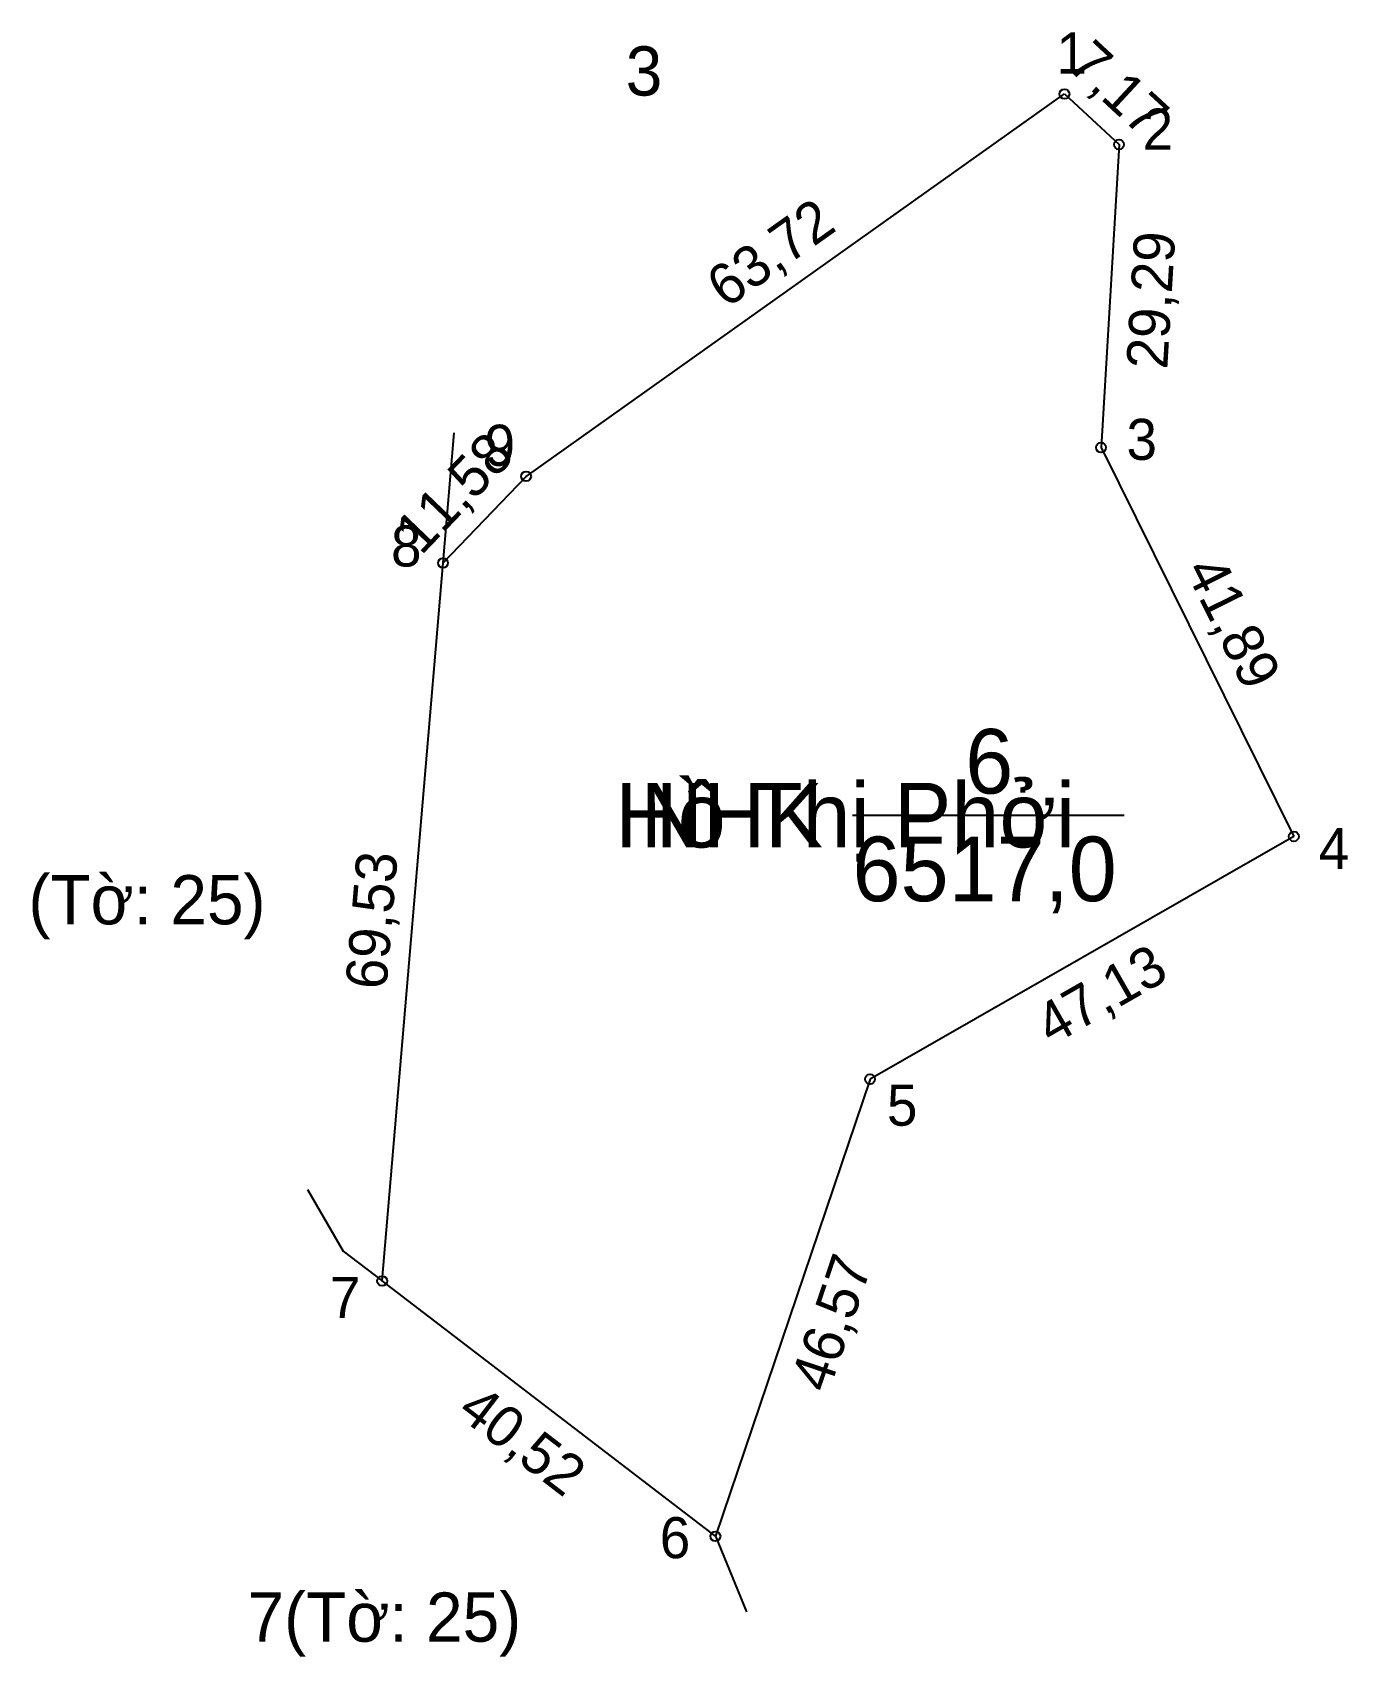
# Model space of a CAD drawing. Extents: x 549651 to 549778, y 1825372 to 1825529.
import ezdxf

# ---------------------------------------------------------------- set-up
doc = ezdxf.new("R2010")
doc.units = 0
for name, color, linetype in [('CanhThua', 7, 'Continuous'), ('ChieuDaiCanhThua', 7, 'Continuous'), ('MocDinhThua', 7, 'Continuous'), ('NhanDiaChinhThua', 7, 'Continuous'), ('NhanTuCan', 7, 'Continuous'), ('RauThua', 7, 'Continuous'), ('SoHieuDinhThua', 7, 'Continuous'), ('TenChuSuDung', 7, 'Continuous')]:
    doc.layers.add(name, color=color, linetype=linetype)

msp = doc.modelspace()

# ---------------------------------------------------------------- linework, layer by layer
at = {"layer": 'CanhThua'}
for p, q in [((549698.77, 1825485.93), (549750.72, 1825522.83)), ((549750.72, 1825522.83), (549755.99, 1825517.95)), ((549755.99, 1825517.95), (549754.25, 1825488.71)), ((549754.25, 1825488.71), (549772.86, 1825451.18)), ((549690.75, 1825477.57), (549698.77, 1825485.93)), ((549684.88, 1825408.29), (549690.75, 1825477.57)), ((549772.86, 1825451.18), (549731.96, 1825427.76)), ((549731.96, 1825427.76), (549717.04, 1825383.65)), ((549717.04, 1825383.65), (549684.88, 1825408.29))]:
    msp.add_line(p, q, dxfattribs=at)
at = {"layer": 'MocDinhThua'}
for centre in [(549750.72, 1825522.83), (549755.99, 1825517.95), (549754.25, 1825488.71), (549698.77, 1825485.93), (549690.75, 1825477.57), (549772.86, 1825451.18), (549731.96, 1825427.76), (549684.88, 1825408.29), (549717.04, 1825383.65)]:
    msp.add_circle(centre, 0.475, dxfattribs=at)
at = {"layer": 'NhanDiaChinhThua'}
msp.add_line((549730.27, 1825453.24), (549756.48, 1825453.24), dxfattribs=at)
at = {"layer": 'RauThua'}
for p, q in [((549690.75, 1825477.57), (549691.82, 1825490.13)), ((549677.68, 1825417.1), (549681.12, 1825411.17)), ((549681.12, 1825411.17), (549684.88, 1825408.29)), ((549717.04, 1825383.65), (549720.05, 1825376.36))]:
    msp.add_line(p, q, dxfattribs=at)

# ---------------------------------------------------------------- texts
at = {"layer": 'ChieuDaiCanhThua'}
for s, rotation, p in [('7,17', 317.1859, (549750.84, 1825525.41)), ('63,72', 35.3795, (549718.08, 1825502.07)), ('29,29', 86.5963, (549760.64, 1825496.2)), ('11,58', 46.2038, (549688.63, 1825478.22)), ('41,89', 296.3852, (549762.31, 1825476.92)), ('69,53', 85.1529, (549685.27, 1825436.33)), ('47,13', 29.7977, (549749.47, 1825430.94)), ('46,57', 71.311, (549727.95, 1825397.37)), ('40,52', 322.5427, (549691.97, 1825395.38))]:
    msp.add_text(s, height=3.96, rotation=rotation, dxfattribs=at).set_placement(p)
at = {"layer": 'NhanDiaChinhThua'}
for s, height, p in [('6', 6.23, (549741.15, 1825455.32)), ('NHK', 6.234, (549709.82, 1825450.12)), ('6517,0', 6.234, (549730.27, 1825444.93))]:
    msp.add_text(s, height=height, dxfattribs=at).set_placement(p)
at = {"layer": 'NhanTuCan'}
for s, height, p in [('3', 4.75, (549708.38, 1825522.67)), ('(Tờ: 25)', 4.752, (549650.74, 1825442.7)), ('7(Tờ: 25)', 4.752, (549671.88, 1825373.48))]:
    msp.add_text(s, height=height, dxfattribs=at).set_placement(p)
at = {"layer": 'SoHieuDinhThua'}
for s, p in [('1', (549749.95, 1825524.8)), ('2', (549758.27, 1825517.45)), ('3', (549756.71, 1825487.52)), ('9', (549694.76, 1825486.95)), ('8', (549685.73, 1825477.23)), ('4', (549775.25, 1825448.05)), ('5', (549733.59, 1825423.27)), ('7', (549679.84, 1825404.71)), ('6', (549711.67, 1825381.54))]:
    msp.add_text(s, height=3.96, dxfattribs=at).set_placement(p)
at = {"layer": 'TenChuSuDung'}
msp.add_text('Hồ Thị Phởi', height=6.2337, dxfattribs=at).set_placement((549707.38, 1825450.12))

doc.saveas('drawing.dxf')
